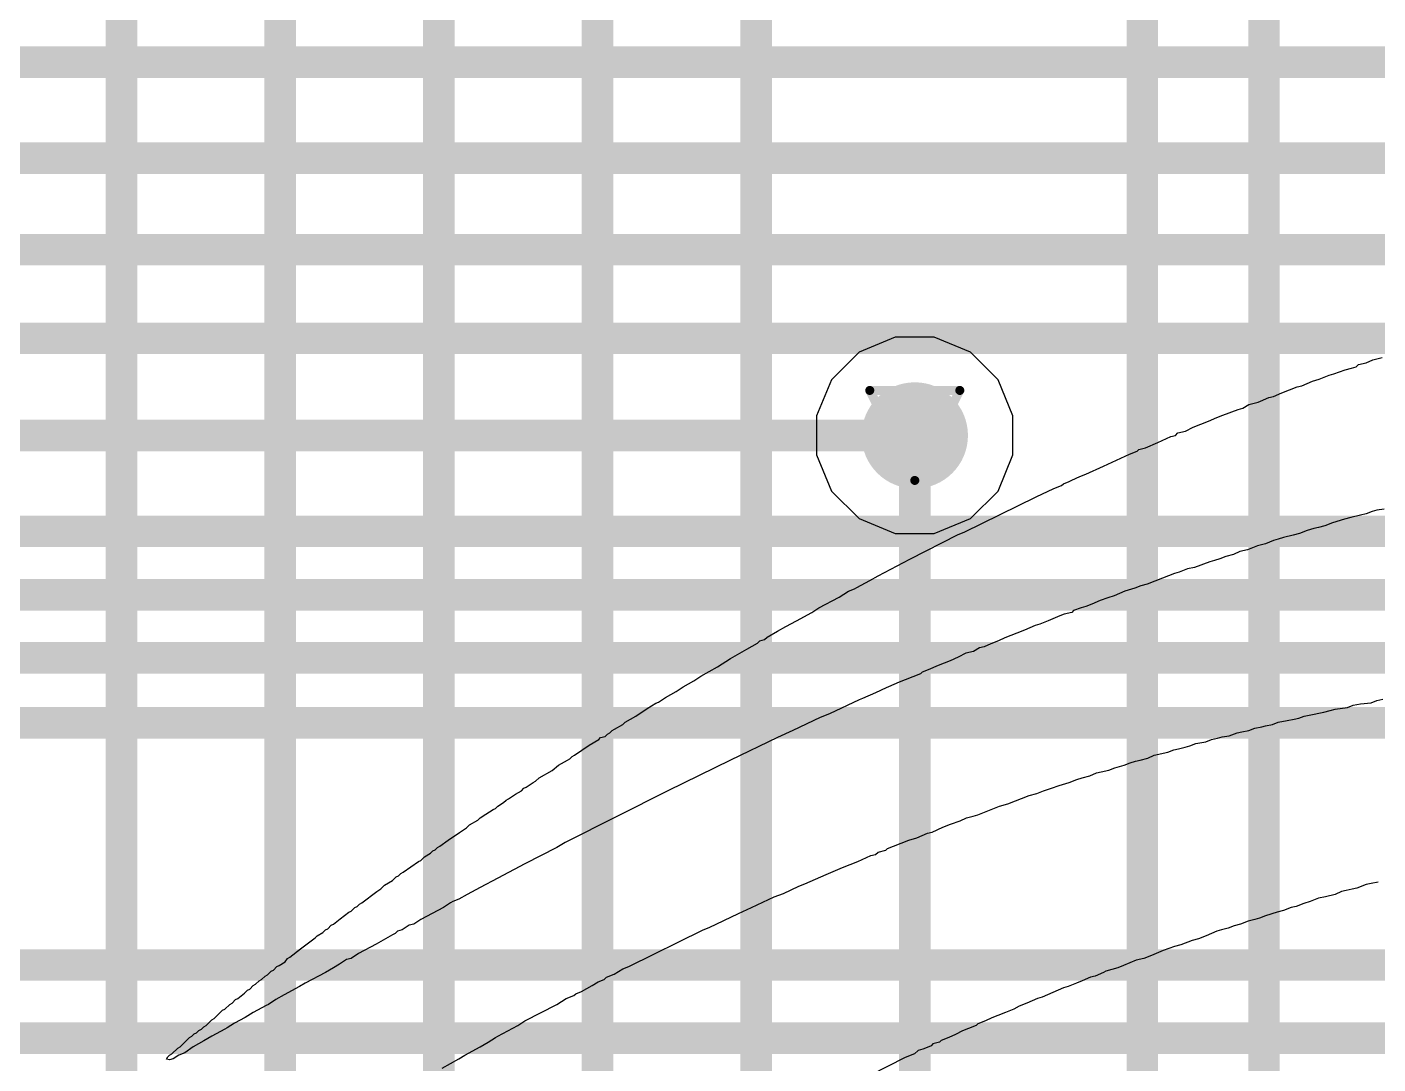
# Model space of a CAD drawing. Header units: inches. Extents: x 0 to 5359, y 0 to 5098.
# Drawn here: x 14.25 to 21.88, y 63.51 to 69.36 of the extents above; entities that cross this region are included whole.
import ezdxf

# ---------------------------------------------------------------- set-up
doc = ezdxf.new("R2010")
doc.units = ezdxf.units.IN
for name, color, linetype in [('Bottom Layer', 5, 'Continuous'), ('Drill Drawing', 1, 'Continuous'), ('Layer 1', 16, 'Continuous'), ('Layer 2', 76, 'Continuous'), ('Top Layer', 1, 'Continuous'), ('Top Overlay', 2, 'Continuous'), ('Via Holes', 16, 'Continuous')]:
    doc.layers.add(name, color=color, linetype=linetype)

msp = doc.modelspace()

# ---------------------------------------------------------------- hatches: boundary and pattern name
at = {"layer": 'Bottom Layer'}
h = msp.add_hatch(color=5, dxfattribs=at)
edge = h.paths.add_edge_path()
edge.add_arc((19.2644, 67.0571), 0.3, 0, 360)
at = {"layer": 'Layer 1'}
h = msp.add_hatch(color=16, dxfattribs=at)
edge = h.paths.add_edge_path()
edge.add_arc((19.2644, 67.0571), 0.3, 0, 360)
at = {"layer": 'Layer 2'}
h = msp.add_hatch(color=76, dxfattribs=at)
edge = h.paths.add_edge_path()
edge.add_arc((19.2644, 67.0571), 0.3, 0, 360)
at = {"layer": 'Top Layer'}
h = msp.add_hatch(color=1, dxfattribs=at)
edge = h.paths.add_edge_path()
edge.add_arc((19.2644, 67.0571), 0.3, 0, 360)
at = {"layer": 'Via Holes'}
h = msp.add_hatch(color=7, dxfattribs=at)
edge = h.paths.add_edge_path()
edge.add_arc((19.2644, 67.0571), 0.15, 0, 360)

# ---------------------------------------------------------------- linework, layer by layer
at = {"layer": 'Bottom Layer'}
for points in [[(20.5486, 59.2661, 0.1778, 0.1778, 0), (20.5486, 76.581, 0.1778, 0.1778, 0)], [(21.2344, 60.318, 0.1778, 0.1778, 0), (21.2344, 76.0446, 0.1778, 0.1778, 0)], [(14.7884, 62.2498, 0.1778, 0.1778, 0), (14.7884, 74.003, 0.1778, 0.1778, 0)], [(15.6836, 62.2498, 0.1778, 0.1778, 0), (15.6836, 72.334, 0.1778, 0.1778, 0)], [(16.5788, 62.2498, 0.1778, 0.1778, 0), (16.5788, 71.8113, 0.1778, 0.1778, 0)], [(17.474, 62.2498, 0.1778, 0.1778, 0), (17.474, 71.12, 0.1778, 0.1778, 0)], [(18.3692, 62.2498, 0.1778, 0.1778, 0), (18.3692, 70.7659, 0.1778, 0.1778, 0)], [(19.2644, 62.2498, 0.1778, 0.1778, 0), (19.2644, 67.0571, 0.1778, 0.1778, 0)]]:
    msp.add_lwpolyline(points, format="xyseb", dxfattribs=at)
msp.add_lwpolyline([(19.22, 67.0571, 0.0889, 0.0889, 1), (19.3089, 67.0571, 0.0889, 0.0889, 1)], format="xyseb", close=True, dxfattribs=at)
at = {"layer": 'Drill Drawing'}
for points in [[(19.0104, 67.3111, 0.0508, 0.0508, 0), (19.5184, 67.3111, 0.0508, 0.0508, 0)], [(19.0104, 67.3111, 0.0508, 0.0508, 0), (19.2644, 66.8031, 0.0508, 0.0508, 0)], [(19.2644, 66.8031, 0.0508, 0.0508, 0), (19.5184, 67.3111, 0.0508, 0.0508, 0)]]:
    msp.add_lwpolyline(points, format="xyseb", dxfattribs=at)
for points in [[(18.9977, 67.3111, 0.0254, 0.0254, 1), (19.0231, 67.3111, 0.0254, 0.0254, 1)], [(18.9977, 67.3111, 0.0254, 0.0254, 1), (19.0231, 67.3111, 0.0254, 0.0254, 1)], [(19.5057, 67.3111, 0.0254, 0.0254, 1), (19.5311, 67.3111, 0.0254, 0.0254, 1)], [(19.5057, 67.3111, 0.0254, 0.0254, 1), (19.5311, 67.3111, 0.0254, 0.0254, 1)], [(19.2517, 66.8031, 0.0254, 0.0254, 1), (19.2771, 66.8031, 0.0254, 0.0254, 1)], [(19.2517, 66.8031, 0.0254, 0.0254, 1), (19.2771, 66.8031, 0.0254, 0.0254, 1)]]:
    msp.add_lwpolyline(points, format="xyseb", close=True, dxfattribs=at)
at = {"layer": 'Layer 1'}
for p, q in [((19.1542, 67.6111), (18.9506, 67.5268)), ((19.3746, 67.6111), (19.1542, 67.6111)), ((19.5782, 67.5268), (19.3746, 67.6111)), ((18.9506, 67.5268), (18.7947, 67.3709)), ((19.7341, 67.3709), (19.5782, 67.5268)), ((18.7947, 67.3709), (18.7104, 67.1673)), ((19.8184, 67.1673), (19.7341, 67.3709)), ((18.7104, 67.1673), (18.7104, 66.9469)), ((19.8184, 66.9469), (19.8184, 67.1673)), ((18.7104, 66.9469), (18.7947, 66.7433)), ((19.7341, 66.7433), (19.8184, 66.9469)), ((18.7947, 66.7433), (18.9506, 66.5875)), ((19.5782, 66.5875), (19.7341, 66.7433)), ((18.9506, 66.5875), (19.1542, 66.5031)), ((19.3746, 66.5031), (19.5782, 66.5875)), ((19.1542, 66.5031), (19.3746, 66.5031))]:
    msp.add_line(p, q, dxfattribs=at)
at = {"layer": 'Layer 2'}
for p, q in [((19.1542, 67.6111), (18.9506, 67.5268)), ((19.3746, 67.6111), (19.1542, 67.6111)), ((19.5782, 67.5268), (19.3746, 67.6111)), ((18.9506, 67.5268), (18.7947, 67.3709)), ((19.7341, 67.3709), (19.5782, 67.5268)), ((18.7947, 67.3709), (18.7104, 67.1673)), ((19.8184, 67.1673), (19.7341, 67.3709)), ((18.7104, 67.1673), (18.7104, 66.9469)), ((19.8184, 66.9469), (19.8184, 67.1673)), ((18.7104, 66.9469), (18.7947, 66.7433)), ((19.7341, 66.7433), (19.8184, 66.9469)), ((18.7947, 66.7433), (18.9506, 66.5875)), ((19.5782, 66.5875), (19.7341, 66.7433)), ((18.9506, 66.5875), (19.1542, 66.5031)), ((19.3746, 66.5031), (19.5782, 66.5875)), ((19.1542, 66.5031), (19.3746, 66.5031))]:
    msp.add_line(p, q, dxfattribs=at)
at = {"layer": 'Top Layer'}
for points in [[(8.5597, 69.1637, 0.1778, 0.1778, 0), (23.5916, 69.1637, 0.1778, 0.1778, 0)], [(11.2076, 68.6221, 0.1778, 0.1778, 0), (43.321, 68.6221, 0.1778, 0.1778, 0)], [(12.1028, 68.1062, 0.1778, 0.1778, 0), (43.2707, 68.1062, 0.1778, 0.1778, 0)], [(12.969, 67.6052, 0.1778, 0.1778, 0), (43.2063, 67.6052, 0.1778, 0.1778, 0)], [(12.4013, 67.0571, 0.1778, 0.1778, 0), (19.2644, 67.0571, 0.1778, 0.1778, 0)], [(6.3579, 66.5163, 0.1778, 0.1778, 0), (42.5979, 66.5163, 0.1778, 0.1778, 0)], [(6.3579, 66.1575, 0.1778, 0.1778, 0), (42.391, 66.1575, 0.1778, 0.1778, 0)], [(6.0108, 65.8019, 0.1778, 0.1778, 0), (41.6151, 65.8019, 0.1778, 0.1778, 0)], [(6.3579, 65.4351, 0.1778, 0.1778, 0), (41.4161, 65.4351, 0.1778, 0.1778, 0)], [(5.6293, 64.0684, 0.1778, 0.1778, 0), (42.2171, 64.0684, 0.1778, 0.1778, 0)], [(6.1983, 63.6552, 0.1778, 0.1778, 0), (40.651, 63.6552, 0.1778, 0.1778, 0)]]:
    msp.add_lwpolyline(points, format="xyseb", dxfattribs=at)
msp.add_lwpolyline([(19.22, 67.0571, 0.0889, 0.0889, 1), (19.3089, 67.0571, 0.0889, 0.0889, 1)], format="xyseb", close=True, dxfattribs=at)
at = {"layer": 'Top Overlay'}
for p, q in [((21.7688, 67.4575), (21.8121, 67.4675)), ((21.8121, 67.4675), (21.8488, 67.4842)), ((21.8488, 67.4842), (21.9021, 67.4975)), ((21.5456, 67.3742), (21.6022, 67.3975)), ((21.6022, 67.3975), (21.6289, 67.4042)), ((21.6289, 67.4042), (21.6922, 67.4275)), ((21.6922, 67.4275), (21.7288, 67.4375)), ((21.7288, 67.4375), (21.7555, 67.4442)), ((21.7555, 67.4442), (21.7688, 67.4575)), ((21.3357, 67.2976), (21.4223, 67.3309)), ((21.4223, 67.3309), (21.449, 67.3376)), ((21.449, 67.3376), (21.509, 67.3642)), ((21.509, 67.3642), (21.5456, 67.3742)), ((21.1491, 67.231), (21.2024, 67.2443)), ((21.2024, 67.2443), (21.2158, 67.2509)), ((21.2158, 67.2509), (21.2624, 67.2709)), ((21.2624, 67.2709), (21.2891, 67.2776)), ((21.2891, 67.2776), (21.3357, 67.2976)), ((20.9692, 67.1577), (21.0025, 67.171)), ((21.0025, 67.171), (21.0891, 67.2043)), ((21.0891, 67.2043), (21.1158, 67.211)), ((21.1158, 67.211), (21.1491, 67.231)), ((20.7926, 67.081), (20.8359, 67.1043)), ((20.8359, 67.1043), (20.9226, 67.1377)), ((20.9226, 67.1377), (20.9692, 67.1577)), ((20.5661, 66.9877), (20.636, 67.0177)), ((20.636, 67.0177), (20.7093, 67.051)), ((20.7093, 67.051), (20.736, 67.0577)), ((20.736, 67.0577), (20.7493, 67.071)), ((20.7493, 67.071), (20.7926, 67.081)), ((20.3295, 66.8844), (20.4761, 66.9511)), ((20.4761, 66.9511), (20.5194, 66.9677)), ((20.5194, 66.9677), (20.5294, 66.9777)), ((20.5294, 66.9777), (20.5661, 66.9877)), ((20.2295, 66.8378), (20.3295, 66.8844)), ((20.0929, 66.7745), (20.1029, 66.7845)), ((20.1029, 66.7845), (20.1363, 66.7978)), ((20.1363, 66.7978), (20.1496, 66.8045)), ((20.1496, 66.8045), (20.1962, 66.8245)), ((20.1962, 66.8245), (20.2295, 66.8378)), ((19.5432, 66.5113), (19.9497, 66.7112)), ((19.9497, 66.7112), (20.0496, 66.7578)), ((20.0496, 66.7578), (20.0929, 66.7745)), ((21.8455, 66.6279), (21.8121, 66.6146)), ((21.8721, 66.6346), (21.8455, 66.6279)), ((21.9121, 66.6412), (21.8721, 66.6346)), ((21.6222, 66.5646), (21.5789, 66.5479)), ((21.6889, 66.5846), (21.6222, 66.5646)), ((21.7255, 66.5946), (21.6889, 66.5846)), ((21.7788, 66.6079), (21.7255, 66.5946)), ((21.8121, 66.6146), (21.7788, 66.6079)), ((19.2367, 66.358), (19.5099, 66.498)), ((19.5099, 66.498), (19.5432, 66.5113)), ((21.3457, 66.4813), (21.3157, 66.4713)), ((21.399, 66.4946), (21.3457, 66.4813)), ((21.4357, 66.5046), (21.399, 66.4946)), ((21.479, 66.5213), (21.4357, 66.5046)), ((21.5156, 66.5313), (21.479, 66.5213)), ((21.5423, 66.5379), (21.5156, 66.5313)), ((21.5789, 66.5479), (21.5423, 66.5379)), ((21.0991, 66.4013), (21.0625, 66.3847)), ((21.1425, 66.4113), (21.0991, 66.4013)), ((21.1991, 66.4347), (21.1425, 66.4113)), ((21.2424, 66.4446), (21.1991, 66.4347)), ((21.2891, 66.4646), (21.2424, 66.4446)), ((21.3157, 66.4713), (21.2891, 66.4646)), ((19.0568, 66.2647), (19.2367, 66.358)), ((20.9292, 66.3447), (20.8426, 66.3114)), ((20.9559, 66.3514), (20.9292, 66.3447)), ((20.9859, 66.3614), (20.9559, 66.3514)), ((21.0192, 66.3747), (20.9859, 66.3614)), ((21.0625, 66.3847), (21.0192, 66.3747)), ((19.0101, 66.2381), (19.0568, 66.2647)), ((20.6627, 66.2514), (20.576, 66.2181)), ((20.7293, 66.2781), (20.6627, 66.2514)), ((20.756, 66.2847), (20.7293, 66.2781)), ((20.8026, 66.3047), (20.756, 66.2847)), ((20.8426, 66.3114), (20.8026, 66.3047)), ((18.8369, 66.1448), (18.8902, 66.1781)), ((18.8902, 66.1781), (18.9235, 66.1914)), ((18.9235, 66.1914), (18.9368, 66.1981)), ((18.9368, 66.1981), (19.0101, 66.2381)), ((20.4494, 66.1781), (20.3895, 66.1515)), ((20.5061, 66.1948), (20.4494, 66.1781)), ((20.5394, 66.2081), (20.5061, 66.1948)), ((20.576, 66.2181), (20.5394, 66.2081)), ((18.7236, 66.0848), (18.8369, 66.1448)), ((20.2629, 66.1048), (20.2295, 66.0915)), ((20.3095, 66.1248), (20.2629, 66.1048)), ((20.3528, 66.1415), (20.3095, 66.1248)), ((20.3895, 66.1515), (20.3528, 66.1415)), ((18.597, 66.0115), (18.6836, 66.0582)), ((18.6836, 66.0582), (18.7236, 66.0848)), ((20.0829, 66.0382), (20.0163, 66.0115)), ((20.1063, 66.0482), (20.0829, 66.0382)), ((20.1496, 66.0582), (20.1063, 66.0482)), ((20.1596, 66.0682), (20.1496, 66.0582)), ((20.2029, 66.0848), (20.1596, 66.0682)), ((20.2295, 66.0915), (20.2029, 66.0848)), ((18.4304, 65.9182), (18.4903, 65.9515)), ((18.4903, 65.9515), (18.537, 65.9782)), ((18.537, 65.9782), (18.597, 66.0115)), ((19.8397, 65.9416), (19.7731, 65.9149)), ((19.883, 65.9582), (19.8397, 65.9416)), ((19.943, 65.9849), (19.883, 65.9582)), ((19.9697, 65.9915), (19.943, 65.9849)), ((20.0163, 66.0115), (19.9697, 65.9915)), ((18.3171, 65.8516), (18.3771, 65.8849)), ((18.3771, 65.8849), (18.3904, 65.8982)), ((18.3904, 65.8982), (18.417, 65.9049)), ((18.417, 65.9049), (18.4304, 65.9182)), ((19.6565, 65.8649), (19.6298, 65.8583)), ((19.6931, 65.8816), (19.6565, 65.8649)), ((19.7364, 65.8982), (19.6931, 65.8816)), ((19.7731, 65.9149), (19.7364, 65.8982)), ((18.1505, 65.7516), (18.2238, 65.7983)), ((18.2238, 65.7983), (18.3171, 65.8516)), ((19.5099, 65.8049), (19.4632, 65.785)), ((19.5532, 65.8283), (19.5099, 65.8049)), ((19.5965, 65.8383), (19.5532, 65.8283)), ((19.6298, 65.8583), (19.5965, 65.8383)), ((18.0572, 65.6983), (18.1505, 65.7516)), ((19.2966, 65.7117), (19.21, 65.6783)), ((19.3066, 65.7217), (19.2966, 65.7117)), ((19.35, 65.7383), (19.3066, 65.7217)), ((19.3866, 65.755), (19.35, 65.7383)), ((19.4299, 65.7716), (19.3866, 65.755)), ((19.4632, 65.785), (19.4299, 65.7716)), ((17.9173, 65.6117), (17.9573, 65.6384)), ((17.9573, 65.6384), (18.0172, 65.6717)), ((18.0172, 65.6717), (18.0572, 65.6983)), ((19.1167, 65.6384), (19.1034, 65.6317)), ((19.1767, 65.665), (19.1167, 65.6384)), ((19.21, 65.6783), (19.1767, 65.665)), ((17.8173, 65.5517), (17.8573, 65.5784)), ((17.8573, 65.5784), (17.9173, 65.6117)), ((18.9501, 65.5651), (18.7835, 65.4851)), ((18.9701, 65.5717), (18.9501, 65.5651)), ((19.0434, 65.605), (18.9701, 65.5717)), ((19.1034, 65.6317), (19.0434, 65.605)), ((21.8388, 65.5484), (21.8721, 65.5617)), ((21.8721, 65.5617), (21.9054, 65.5684)), ((17.6907, 65.4718), (17.754, 65.5151)), ((17.754, 65.5151), (17.804, 65.5451)), ((17.804, 65.5451), (17.8173, 65.5517)), ((18.7835, 65.4851), (18.7302, 65.4651)), ((21.489, 65.4784), (21.5723, 65.4951)), ((21.5723, 65.4951), (21.6089, 65.5051)), ((21.6089, 65.5051), (21.6356, 65.5118)), ((21.6356, 65.5118), (21.7055, 65.5217)), ((21.7055, 65.5217), (21.7388, 65.5351)), ((21.7388, 65.5351), (21.7788, 65.5417)), ((21.7788, 65.5417), (21.8388, 65.5484)), ((17.5708, 65.3985), (17.6174, 65.4251)), ((17.6174, 65.4251), (17.6307, 65.4385)), ((17.6307, 65.4385), (17.6907, 65.4718)), ((18.7302, 65.4651), (18.577, 65.3918)), ((21.1824, 65.4051), (21.2224, 65.4118)), ((21.2224, 65.4118), (21.2424, 65.4185)), ((21.2424, 65.4185), (21.2824, 65.4251)), ((21.2824, 65.4251), (21.3157, 65.4385)), ((21.3157, 65.4385), (21.3657, 65.4484)), ((21.3657, 65.4484), (21.4057, 65.4551)), ((21.4057, 65.4551), (21.4323, 65.4618)), ((21.4323, 65.4618), (21.4623, 65.4718)), ((21.4623, 65.4718), (21.489, 65.4784)), ((17.4275, 65.3085), (17.4808, 65.3418)), ((17.4808, 65.3418), (17.4908, 65.3518)), ((17.4908, 65.3518), (17.5175, 65.3585)), ((17.5175, 65.3585), (17.5308, 65.3718)), ((17.5308, 65.3718), (17.5441, 65.3785)), ((17.5441, 65.3785), (17.5574, 65.3918)), ((17.5574, 65.3918), (17.5708, 65.3985)), ((18.4903, 65.3518), (18.2238, 65.2252)), ((18.577, 65.3918), (18.4903, 65.3518)), ((20.9059, 65.3285), (20.9392, 65.3418)), ((20.9392, 65.3418), (20.9725, 65.3485)), ((20.9725, 65.3485), (20.9992, 65.3552)), ((20.9992, 65.3552), (21.0392, 65.3618)), ((21.0392, 65.3618), (21.0825, 65.3785)), ((21.0825, 65.3785), (21.1091, 65.3851)), ((21.1091, 65.3851), (21.1491, 65.3918)), ((21.1491, 65.3918), (21.1824, 65.4051)), ((17.3442, 65.2519), (17.4275, 65.3085)), ((20.616, 65.2519), (20.6927, 65.2685)), ((20.6927, 65.2685), (20.726, 65.2819)), ((20.726, 65.2819), (20.7526, 65.2885)), ((20.7526, 65.2885), (20.7893, 65.2985)), ((20.7893, 65.2985), (20.8159, 65.3052)), ((20.8159, 65.3052), (20.8493, 65.3185)), ((20.8493, 65.3185), (20.9059, 65.3285)), ((17.2176, 65.1652), (17.2543, 65.1952)), ((17.2543, 65.1952), (17.3042, 65.2252)), ((17.3042, 65.2252), (17.3176, 65.2319)), ((17.3176, 65.2319), (17.3309, 65.2452)), ((17.3309, 65.2452), (17.3442, 65.2519)), ((18.2238, 65.2252), (17.8706, 65.052)), ((20.3595, 65.1686), (20.3928, 65.1819)), ((20.3928, 65.1819), (20.4461, 65.1952)), ((20.4461, 65.1952), (20.4794, 65.2086)), ((20.4794, 65.2086), (20.5094, 65.2186)), ((20.5094, 65.2186), (20.5361, 65.2252)), ((20.5361, 65.2252), (20.5794, 65.2352)), ((20.5794, 65.2352), (20.616, 65.2519)), ((17.111, 65.0986), (17.1243, 65.1053)), ((17.1243, 65.1053), (17.1443, 65.1253)), ((17.1443, 65.1253), (17.2176, 65.1652)), ((20.1363, 65.0986), (20.1796, 65.1153)), ((20.1796, 65.1153), (20.2096, 65.1253)), ((20.2096, 65.1253), (20.2529, 65.1353)), ((20.2529, 65.1353), (20.2895, 65.1519)), ((20.2895, 65.1519), (20.3162, 65.1586)), ((20.3162, 65.1586), (20.3595, 65.1686)), ((16.9711, 65.0053), (17.011, 65.032)), ((17.011, 65.032), (17.0444, 65.052)), ((17.0444, 65.052), (17.0577, 65.0653)), ((17.0577, 65.0653), (17.071, 65.072)), ((17.071, 65.072), (17.111, 65.0986)), ((17.8706, 65.052), (17.2909, 64.7588)), ((19.9097, 65.0253), (19.953, 65.0353)), ((19.953, 65.0353), (19.9897, 65.052)), ((19.9897, 65.052), (20.0363, 65.0653)), ((20.0363, 65.0653), (20.0796, 65.082)), ((20.0796, 65.082), (20.1363, 65.0986)), ((16.8844, 64.9453), (16.8978, 64.952)), ((16.8978, 64.952), (16.9111, 64.9653)), ((16.9111, 64.9653), (16.9444, 64.9853)), ((16.9444, 64.9853), (16.9577, 64.9987)), ((16.9577, 64.9987), (16.9711, 65.0053)), ((19.6765, 64.9387), (19.7431, 64.9653)), ((19.7431, 64.9653), (19.7897, 64.9787)), ((19.7897, 64.9787), (19.8331, 64.9953)), ((19.8331, 64.9953), (19.8664, 65.0087)), ((19.8664, 65.0087), (19.9097, 65.0253)), ((16.7512, 64.8587), (16.7978, 64.8854)), ((16.7978, 64.8854), (16.8111, 64.8987)), ((16.8111, 64.8987), (16.8444, 64.9187)), ((16.8444, 64.9187), (16.8844, 64.9453)), ((19.4666, 64.8621), (19.5199, 64.882)), ((19.5199, 64.882), (19.5565, 64.8987)), ((19.5565, 64.8987), (19.5932, 64.9087)), ((19.5932, 64.9087), (19.6198, 64.9154)), ((19.6198, 64.9154), (19.6765, 64.9387)), ((16.6312, 64.7721), (16.6945, 64.8154)), ((16.6945, 64.8154), (16.7345, 64.8421)), ((16.7345, 64.8421), (16.7512, 64.8587)), ((19.2767, 64.7854), (19.3366, 64.8121)), ((19.3366, 64.8121), (19.3633, 64.8187)), ((19.3633, 64.8187), (19.4233, 64.8454)), ((19.4233, 64.8454), (19.4666, 64.8621)), ((16.5579, 64.7188), (16.5712, 64.7321)), ((16.5712, 64.7321), (16.5846, 64.7388)), ((16.5846, 64.7388), (16.6312, 64.7721)), ((17.2443, 64.7321), (17.0643, 64.6388)), ((17.2909, 64.7588), (17.2443, 64.7321)), ((19.1001, 64.7155), (19.1101, 64.7254)), ((19.1101, 64.7254), (19.1434, 64.7388)), ((19.1434, 64.7388), (19.23, 64.7721)), ((19.23, 64.7721), (19.2767, 64.7854)), ((16.378, 64.5922), (16.4646, 64.6521)), ((16.4646, 64.6521), (16.4779, 64.6588)), ((16.4779, 64.6588), (16.4979, 64.6788)), ((16.4979, 64.6788), (16.5313, 64.6988)), ((16.5313, 64.6988), (16.5446, 64.7121)), ((16.5446, 64.7121), (16.5579, 64.7188)), ((18.8568, 64.6188), (18.9435, 64.6521)), ((18.9435, 64.6521), (19.0168, 64.6855)), ((19.0168, 64.6855), (19.0434, 64.6921)), ((19.0434, 64.6921), (19.0568, 64.7055)), ((19.0568, 64.7055), (19.1001, 64.7155)), ((16.338, 64.5655), (16.3513, 64.5722)), ((16.3513, 64.5722), (16.3647, 64.5855)), ((16.3647, 64.5855), (16.378, 64.5922)), ((17.0643, 64.6388), (16.9111, 64.5589)), ((18.6436, 64.5255), (18.7636, 64.5788)), ((18.7636, 64.5788), (18.8568, 64.6188)), ((16.2281, 64.4822), (16.2514, 64.4989)), ((16.2514, 64.4989), (16.2714, 64.5189)), ((16.2714, 64.5189), (16.318, 64.5455)), ((16.318, 64.5455), (16.338, 64.5655)), ((16.8111, 64.5056), (16.7378, 64.4656)), ((16.9111, 64.5589), (16.8111, 64.5056)), ((18.5237, 64.4722), (18.6103, 64.5122)), ((18.6103, 64.5122), (18.6436, 64.5255)), ((21.7322, 64.4956), (21.6989, 64.4889)), ((21.7588, 64.5022), (21.7322, 64.4956)), ((21.8121, 64.5222), (21.7588, 64.5022)), ((21.8388, 64.5289), (21.8121, 64.5222)), ((21.8788, 64.5355), (21.8388, 64.5289)), ((16.1314, 64.4123), (16.1448, 64.4189)), ((16.1448, 64.4189), (16.2281, 64.4822)), ((16.6445, 64.4189), (16.6046, 64.3923)), ((16.6579, 64.4256), (16.6445, 64.4189)), ((16.6912, 64.4389), (16.6579, 64.4256)), ((16.7378, 64.4656), (16.6912, 64.4389)), ((18.3438, 64.3923), (18.4704, 64.4522)), ((18.4704, 64.4522), (18.5237, 64.4722)), ((21.4956, 64.4256), (21.459, 64.4156)), ((21.5423, 64.4456), (21.4956, 64.4256)), ((21.5823, 64.4522), (21.5423, 64.4456)), ((21.6356, 64.4656), (21.5823, 64.4522)), ((21.6722, 64.4822), (21.6356, 64.4656)), ((21.6989, 64.4889), (21.6722, 64.4822)), ((16.0215, 64.329), (16.0715, 64.3656)), ((16.0715, 64.3656), (16.0848, 64.3723)), ((16.0848, 64.3723), (16.1048, 64.3923)), ((16.1048, 64.3923), (16.1181, 64.3989)), ((16.1181, 64.3989), (16.1314, 64.4123)), ((16.6046, 64.3923), (16.4779, 64.3256)), ((18.1039, 64.279), (18.2705, 64.359)), ((18.2705, 64.359), (18.3438, 64.3923)), ((21.2424, 64.3456), (21.2091, 64.3323)), ((21.309, 64.3656), (21.2424, 64.3456)), ((21.3457, 64.3756), (21.309, 64.3656)), ((21.389, 64.3923), (21.3457, 64.3756)), ((21.4157, 64.3989), (21.389, 64.3923)), ((21.459, 64.4156), (21.4157, 64.3989)), ((15.9249, 64.2523), (15.9382, 64.2657)), ((15.9382, 64.2657), (15.9515, 64.2723)), ((15.9515, 64.2723), (15.9715, 64.2923)), ((15.9715, 64.2923), (15.9848, 64.299)), ((15.9848, 64.299), (16.0215, 64.329)), ((16.3713, 64.2657), (16.3447, 64.259)), ((16.4113, 64.2923), (16.3713, 64.2657)), ((16.438, 64.299), (16.4113, 64.2923)), ((16.4779, 64.3256), (16.438, 64.299)), ((17.6507, 64.0591), (18.0705, 64.2657)), ((18.0705, 64.2657), (18.1039, 64.279)), ((20.9959, 64.2657), (20.9692, 64.259)), ((21.0325, 64.2757), (20.9959, 64.2657)), ((21.0658, 64.289), (21.0325, 64.2757)), ((21.1025, 64.299), (21.0658, 64.289)), ((21.1458, 64.3156), (21.1025, 64.299)), ((21.1824, 64.3256), (21.1458, 64.3156)), ((21.2091, 64.3323), (21.1824, 64.3256)), ((15.7983, 64.159), (15.8816, 64.2223)), ((15.8816, 64.2223), (15.8916, 64.2323)), ((15.8916, 64.2323), (15.9249, 64.2523)), ((16.318, 64.239), (16.2247, 64.1857)), ((16.3313, 64.2457), (16.318, 64.239)), ((16.3447, 64.259), (16.3313, 64.2457)), ((20.8293, 64.2057), (20.766, 64.1824)), ((20.8659, 64.2157), (20.8293, 64.2057)), ((20.9092, 64.2323), (20.8659, 64.2157)), ((20.9692, 64.259), (20.9092, 64.2323)), ((15.725, 64.1057), (15.7383, 64.1124)), ((15.7383, 64.1124), (15.7983, 64.159)), ((16.1248, 64.1324), (16.0848, 64.1057)), ((16.2247, 64.1857), (16.1248, 64.1324)), ((20.5994, 64.1224), (20.5561, 64.1057)), ((20.666, 64.149), (20.5994, 64.1224)), ((20.7293, 64.1724), (20.666, 64.149)), ((20.766, 64.1824), (20.7293, 64.1724)), ((15.6317, 64.0324), (15.645, 64.0391)), ((15.645, 64.0391), (15.665, 64.0591)), ((15.665, 64.0591), (15.6783, 64.0658)), ((15.6783, 64.0658), (15.7116, 64.0857)), ((15.7116, 64.0857), (15.725, 64.1057)), ((15.9848, 64.0524), (15.9382, 64.0258)), ((16.0182, 64.0724), (15.9848, 64.0524)), ((16.0581, 64.0991), (16.0182, 64.0724)), ((16.0848, 64.1057), (16.0581, 64.0991)), ((17.5674, 64.0158), (17.6174, 64.0458)), ((17.6174, 64.0458), (17.6507, 64.0591)), ((20.4095, 64.0524), (20.3428, 64.0324)), ((20.4428, 64.0658), (20.4095, 64.0524)), ((20.5127, 64.0957), (20.4428, 64.0658)), ((20.5561, 64.1057), (20.5127, 64.0957)), ((15.5317, 63.9525), (15.545, 63.9591)), ((15.545, 63.9591), (15.565, 63.9791)), ((15.565, 63.9791), (15.5784, 63.9858)), ((15.5784, 63.9858), (15.5984, 64.0058)), ((15.5984, 64.0058), (15.6117, 64.0124)), ((15.6117, 64.0124), (15.6317, 64.0324)), ((15.8249, 63.9658), (15.7916, 63.9458)), ((15.9382, 64.0258), (15.8249, 63.9658)), ((17.4442, 63.9525), (17.4775, 63.9725)), ((17.4775, 63.9725), (17.5108, 63.9858)), ((17.5108, 63.9858), (17.5241, 63.9991)), ((17.5241, 63.9991), (17.5674, 64.0158)), ((20.1762, 63.9658), (20.1296, 63.9458)), ((20.2096, 63.9791), (20.1762, 63.9658)), ((20.2562, 63.9991), (20.2096, 63.9791)), ((20.2829, 64.0058), (20.2562, 63.9991)), ((20.3295, 64.0258), (20.2829, 64.0058)), ((20.3428, 64.0324), (20.3295, 64.0258)), ((15.4451, 63.8792), (15.4817, 63.9092)), ((15.4817, 63.9092), (15.4984, 63.9258)), ((15.4984, 63.9258), (15.5117, 63.9325)), ((15.5117, 63.9325), (15.5317, 63.9525)), ((15.705, 63.8992), (15.6583, 63.8725)), ((15.7916, 63.9458), (15.705, 63.8992)), ((17.2976, 63.8792), (17.3409, 63.8958)), ((17.3409, 63.8958), (17.3509, 63.9058)), ((17.3509, 63.9058), (17.3842, 63.9192)), ((17.3842, 63.9192), (17.4442, 63.9525)), ((19.983, 63.8858), (19.9563, 63.8792)), ((20.1029, 63.9391), (19.983, 63.8858)), ((20.1296, 63.9458), (20.1029, 63.9391)), ((15.3118, 63.7659), (15.3585, 63.8125)), ((15.3585, 63.8125), (15.3718, 63.8192)), ((15.3718, 63.8192), (15.3984, 63.8459)), ((15.3984, 63.8459), (15.4118, 63.8525)), ((15.4118, 63.8525), (15.4318, 63.8725)), ((15.4318, 63.8725), (15.4451, 63.8792)), ((15.605, 63.8392), (15.5317, 63.7992)), ((15.6183, 63.8459), (15.605, 63.8392)), ((15.6583, 63.8725), (15.6183, 63.8459)), ((17.0643, 63.7526), (17.2443, 63.8459)), ((17.2443, 63.8459), (17.2976, 63.8792)), ((19.8231, 63.8192), (19.7764, 63.7992)), ((19.8531, 63.8359), (19.8231, 63.8192)), ((19.8964, 63.8525), (19.8531, 63.8359)), ((19.9563, 63.8792), (19.8964, 63.8525)), ((15.2652, 63.7259), (15.2985, 63.7592)), ((15.2985, 63.7592), (15.3118, 63.7659)), ((15.4251, 63.7392), (15.3851, 63.7126)), ((15.4851, 63.7726), (15.4251, 63.7392)), ((15.5317, 63.7992), (15.4851, 63.7726)), ((17.0244, 63.7259), (17.0643, 63.7526)), ((19.6198, 63.7359), (19.6098, 63.7259)), ((19.6631, 63.7526), (19.6198, 63.7359)), ((19.6998, 63.7692), (19.6631, 63.7526)), ((19.7331, 63.7826), (19.6998, 63.7692)), ((19.7764, 63.7992), (19.7331, 63.7826)), ((15.1186, 63.606), (15.1719, 63.6593)), ((15.1719, 63.6593), (15.1852, 63.6659)), ((15.1852, 63.6659), (15.1985, 63.6793)), ((15.1985, 63.6793), (15.2119, 63.6859)), ((15.2119, 63.6859), (15.2252, 63.6993)), ((15.2252, 63.6993), (15.2385, 63.7059)), ((15.2385, 63.7059), (15.2518, 63.7192)), ((15.2518, 63.7192), (15.2652, 63.7259)), ((15.2985, 63.6659), (15.2518, 63.6393)), ((15.3718, 63.7059), (15.2985, 63.6659)), ((15.3851, 63.7126), (15.3718, 63.7059)), ((16.8578, 63.6326), (16.8978, 63.6593)), ((16.8978, 63.6593), (16.9111, 63.6659)), ((16.9111, 63.6659), (17.0244, 63.7259)), ((19.4566, 63.6593), (19.4133, 63.6426)), ((19.4932, 63.6759), (19.4566, 63.6593)), ((19.5332, 63.6959), (19.4932, 63.6759)), ((19.5665, 63.7093), (19.5332, 63.6959)), ((19.6098, 63.7259), (19.5665, 63.7093)), ((15.0719, 63.566), (15.1053, 63.5993)), ((15.1053, 63.5993), (15.1186, 63.606)), ((15.1919, 63.606), (15.1452, 63.5726)), ((15.2518, 63.6393), (15.1919, 63.606)), ((16.7245, 63.5593), (16.8111, 63.606)), ((16.8111, 63.606), (16.8578, 63.6326)), ((19.2833, 63.586), (19.2633, 63.566)), ((19.31, 63.5926), (19.2833, 63.586)), ((19.3433, 63.606), (19.31, 63.5926)), ((19.3566, 63.6126), (19.3433, 63.606)), ((19.3666, 63.6226), (19.3566, 63.6126)), ((19.4033, 63.6326), (19.3666, 63.6226)), ((19.4133, 63.6426), (19.4033, 63.6326)), ((15.0419, 63.536), (15.0486, 63.5493)), ((15.0586, 63.5327), (15.0419, 63.536)), ((15.0486, 63.5493), (15.0586, 63.5593)), ((15.0586, 63.5593), (15.0719, 63.566)), ((15.0786, 63.5393), (15.0586, 63.5327)), ((15.1119, 63.5593), (15.0786, 63.5393)), ((15.1452, 63.5726), (15.1119, 63.5593)), ((16.5979, 63.486), (16.6912, 63.5393)), ((16.6912, 63.5393), (16.7245, 63.5593)), ((19.21, 63.546), (18.9102, 63.3927)), ((19.2633, 63.566), (19.21, 63.546))]:
    msp.add_line(p, q, dxfattribs=at)

doc.saveas('drawing.dxf')
